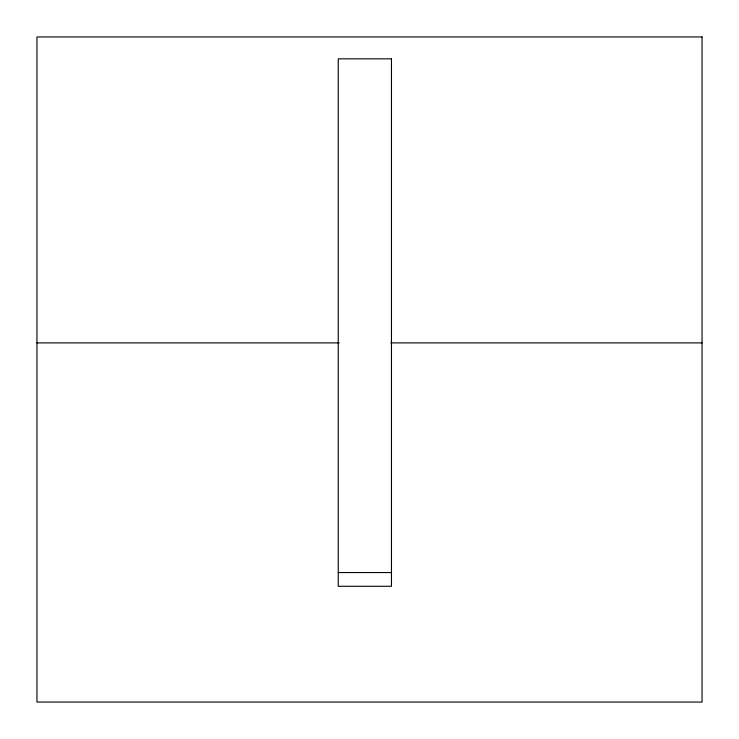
<?xml version="1.0" encoding="UTF-8"?>
<svg xmlns="http://www.w3.org/2000/svg" width="739" height="739" viewBox="0 0 739 739"><rect width="100%" height="100%" fill="white"/><g stroke="black" fill="none" stroke-linecap="round" stroke-linejoin="round"><path stroke-width="1.11" d="M36.95 342.896L339.164 342.896M390.848 342.896L702.05 342.896M338.25 572.549L391.458 572.549M702.05 36.95L36.95 36.95L36.95 702.05L702.05 702.05L702.05 36.95M391.458 58.843L338.25 58.843L338.25 586.286L391.458 586.286L391.458 58.843"/></g></svg>
